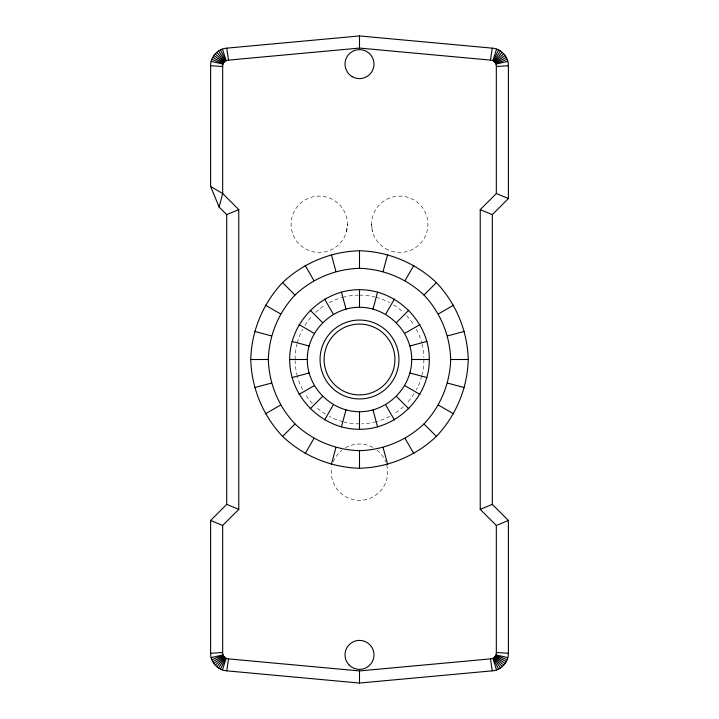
<?xml version="1.0" encoding="UTF-8"?>
<svg xmlns="http://www.w3.org/2000/svg" width="719" height="719" viewBox="0 0 719 719"><rect width="100%" height="100%" fill="white"/><g stroke="black" fill="none" stroke-linecap="round" stroke-linejoin="round"><path stroke-width="0.54" stroke-dasharray="3.6 2.7" d="M346.468 231.572L347.43 224.283A28.167 28.167 0 0 0 305.171 199.891A28.167 28.167 0 0 0 305.171 248.684A28.167 28.167 0 0 0 347.43 224.283M371.57 224.283L372.532 231.572M423.886 359.5A64.386 64.386 0 0 1 421.972 375.084M421.694 376.163A64.386 64.386 0 0 1 416.346 389.743M414.117 393.608A64.386 64.386 0 0 1 406.577 403.422M403.422 406.577A64.386 64.386 0 0 1 393.608 414.108M389.743 416.346A64.386 64.386 0 0 1 377.241 421.397M376.163 421.694A64.386 64.386 0 0 1 361.729 423.851M359.5 423.886A64.386 64.386 0 0 1 343.916 421.972M342.837 421.694A64.386 64.386 0 0 1 329.257 416.346M325.392 414.108A64.386 64.386 0 0 1 315.578 406.577M312.423 403.422A64.386 64.386 0 0 1 304.883 393.608M302.654 389.743A64.386 64.386 0 0 1 297.603 377.241M297.307 376.163A64.386 64.386 0 0 1 295.123 360.614M295.114 359.5A64.386 64.386 0 0 1 297.028 343.916M297.307 342.837A64.386 64.386 0 0 1 302.654 329.257M304.883 325.392A64.386 64.386 0 0 1 312.423 315.578M315.578 312.423A64.386 64.386 0 0 1 325.392 304.883M329.257 302.654A64.386 64.386 0 0 1 341.759 297.603M342.837 297.307A64.386 64.386 0 0 1 358.386 295.123M359.5 295.114A64.386 64.386 0 0 1 375.084 297.028M376.163 297.307A64.386 64.386 0 0 1 389.743 302.654M393.608 304.883A64.386 64.386 0 0 1 403.422 312.423M406.577 315.578A64.386 64.386 0 0 1 414.117 325.392M416.346 329.257A64.386 64.386 0 0 1 421.694 342.837M421.972 343.916A64.386 64.386 0 0 1 423.851 357.271M386.714 464.887A28.167 28.167 0 0 1 360.552 500.325A28.167 28.167 0 0 1 331.819 466.937M333.274 461.886A28.167 28.167 0 0 1 341.938 450.157M345.417 447.784A28.167 28.167 0 0 1 373.583 447.784M377.062 450.157A28.167 28.167 0 0 1 385.726 461.886M385.654 248.684A28.167 28.167 0 0 0 427.913 224.283A28.167 28.167 0 0 0 385.654 199.891A28.167 28.167 0 0 0 385.654 248.684"/><path stroke-width="1.08" d="M210.604 65.726C210.505 56.846 217.839 48.829 226.701 48.155L359.5 35.95L492.299 48.155C501.161 48.829 508.495 56.846 508.396 65.726L508.396 198.525L492.299 214.63L492.299 504.37L508.396 520.466L508.396 653.274C508.495 662.154 501.161 670.171 492.299 670.845L359.5 683.05L226.701 670.845C217.839 670.171 210.505 662.154 210.604 653.274L210.604 520.466L226.701 504.37L226.701 214.63L219.142 207.063L210.604 186.455L210.604 65.726L222.674 66.499L222.674 193.528L219.142 207.063M222.674 66.499C222.324 63.11 225.146 60.054 228.543 60.108L359.5 48.074L490.457 60.108C493.854 60.054 496.676 63.11 496.326 66.499L496.326 193.528L480.229 209.624L480.229 509.376L496.326 525.472L496.326 652.501C496.676 655.89 493.854 658.946 490.457 658.892L359.5 670.926L228.543 658.892C225.146 658.946 222.324 655.89 222.674 652.501L222.674 525.472L238.771 509.376L238.771 209.624L222.674 193.528L210.604 186.455M250.742 359.5C251.569 330.803 262.893 303.472 282.594 282.594C303.472 262.893 330.803 251.569 359.5 250.742C388.197 251.569 415.528 262.893 436.406 282.594C456.107 303.472 467.431 330.803 468.258 359.5C467.431 388.188 456.107 415.528 436.406 436.406C415.528 456.107 388.197 467.431 359.5 468.258C330.803 467.431 303.472 456.107 282.594 436.406C262.893 415.528 251.569 388.188 250.742 359.5L268.322 359.5C269.023 335.449 278.514 312.531 295.033 295.033C312.531 278.514 335.449 269.023 359.5 268.322C383.551 269.023 406.469 278.514 423.967 295.033C440.486 312.531 449.977 335.449 450.678 359.5C449.977 383.551 440.486 406.469 423.967 423.967C406.469 440.486 383.551 449.977 359.5 450.669C335.449 449.977 312.531 440.486 295.033 423.967C278.514 406.469 269.023 383.551 268.322 359.5M289.703 359.5C289.469 322.148 322.148 289.469 359.5 289.703C396.852 289.469 429.531 322.148 429.297 359.5C429.531 396.852 396.852 429.531 359.5 429.297C322.148 429.531 289.469 396.852 289.703 359.5L307.292 359.5C307.112 331.558 331.558 307.112 359.5 307.292C387.442 307.112 411.888 331.558 411.708 359.5C411.888 387.442 387.442 411.888 359.5 411.708C331.558 411.888 307.112 387.442 307.292 359.5M226.701 670.845L228.543 658.892M490.457 60.108L492.299 48.155M331.351 464.555L335.899 447.569M341.435 426.915L345.983 409.929M373.017 309.071L377.565 292.085M383.101 271.431L387.649 254.445M222.45 669.919L226.117 658.361M492.883 60.639L496.55 49.081M493.18 60.755L498.555 49.926M220.445 669.074L225.82 658.245M305.117 453.689L313.915 438.455M324.602 419.941L333.391 404.716M385.609 314.284L394.398 299.05M405.085 280.545L413.883 265.311M493.773 61.106L500.442 51.013M218.558 667.987L225.227 657.894M494.33 61.519L502.177 52.316M216.823 666.684L224.67 657.481M282.594 436.406L295.033 423.967M310.15 408.85L322.579 396.421M396.421 322.579L408.85 310.15M423.967 295.033L436.406 282.594M494.825 61.996L503.749 53.826M215.251 665.174L224.175 657.004M495.256 62.535L505.115 55.525M213.885 663.475L223.744 656.465M265.311 413.874L280.545 405.085M299.05 394.398L314.284 385.609M404.716 333.391L419.95 324.602M438.455 313.915L453.689 305.117M495.625 63.119L506.266 57.367M212.734 661.633L223.375 655.881M226.701 214.63L238.771 209.624M480.229 509.376L492.299 504.37M496.326 525.472L508.396 520.466M495.912 63.748L507.183 59.344M211.817 659.656L223.088 655.252M254.445 387.649L271.431 383.101M292.085 377.565L309.071 373.008M409.929 345.983L426.915 341.435M447.569 335.899L464.555 331.351M496.011 64.054L507.848 61.421M211.152 657.579L222.989 654.946M496.326 66.499L508.396 65.726M210.604 653.274L222.674 652.501M411.708 359.5L429.297 359.5M450.678 359.5L468.258 359.5M496.326 652.501L508.396 653.274M211.152 61.421L222.989 64.054M496.011 654.946L507.848 657.579M254.445 331.351L271.431 335.899M292.085 341.435L309.071 345.983M409.929 373.008L426.915 377.565M447.569 383.101L464.555 387.649M211.817 59.344L223.088 63.748M495.912 655.252L507.183 659.656M496.326 193.528L508.396 198.525M480.229 209.624L492.299 214.63M226.701 504.37L238.771 509.376M210.604 520.466L222.674 525.472M212.734 57.367L223.375 63.119M495.625 655.881L506.266 661.633M265.311 305.117L280.545 313.915M299.05 324.602L314.284 333.391M404.716 385.609L419.95 394.398M438.455 405.085L453.689 413.874M213.885 55.525L223.744 62.535M495.256 656.465L505.115 663.475M215.251 53.826L224.175 61.996M494.825 657.004L503.749 665.174M282.594 282.594L295.033 295.033M310.15 310.15L322.579 322.579M396.421 396.421L408.85 408.85M423.967 423.967L436.406 436.406M216.823 52.316L224.67 61.519M494.33 657.481L502.177 666.684M218.558 51.013L225.227 61.106M493.773 657.894L500.442 667.987M305.117 265.311L313.915 280.545M324.602 299.05L333.391 314.284M385.609 404.716L394.398 419.941M405.085 438.455L413.883 453.689M220.445 49.926L225.82 60.755M493.18 658.245L498.555 669.074M492.883 658.361L496.55 669.919M222.45 49.081L226.117 60.639M331.351 254.445L335.899 271.431M341.435 292.085L345.983 309.071M373.017 409.929L377.565 426.915M383.101 447.569L387.649 464.555M490.457 658.892L492.299 670.845M226.701 48.155L228.543 60.108M359.5 35.95L359.5 48.074M359.5 250.742L359.5 268.322M359.5 289.703L359.5 307.292M359.5 411.708L359.5 429.297M359.5 450.669L359.5 468.258M359.5 670.926L359.5 683.05M352.256 76.663A14.488 14.488 0 0 0 373.988 64.117A14.488 14.488 0 0 0 352.256 51.57A14.488 14.488 0 0 0 352.256 76.663M349.254 665.12A14.488 14.488 0 0 0 373.494 658.631A14.488 14.488 0 0 0 355.752 640.89A14.488 14.488 0 0 0 349.254 665.12M334.461 384.539A35.411 35.411 0 0 0 393.706 368.667A35.411 35.411 0 0 0 350.333 325.294A35.411 35.411 0 0 0 334.461 384.539M331.612 387.388A39.437 39.437 0 0 0 397.598 369.71A39.437 39.437 0 0 0 349.29 321.402A39.437 39.437 0 0 0 331.612 387.388"/></g></svg>
